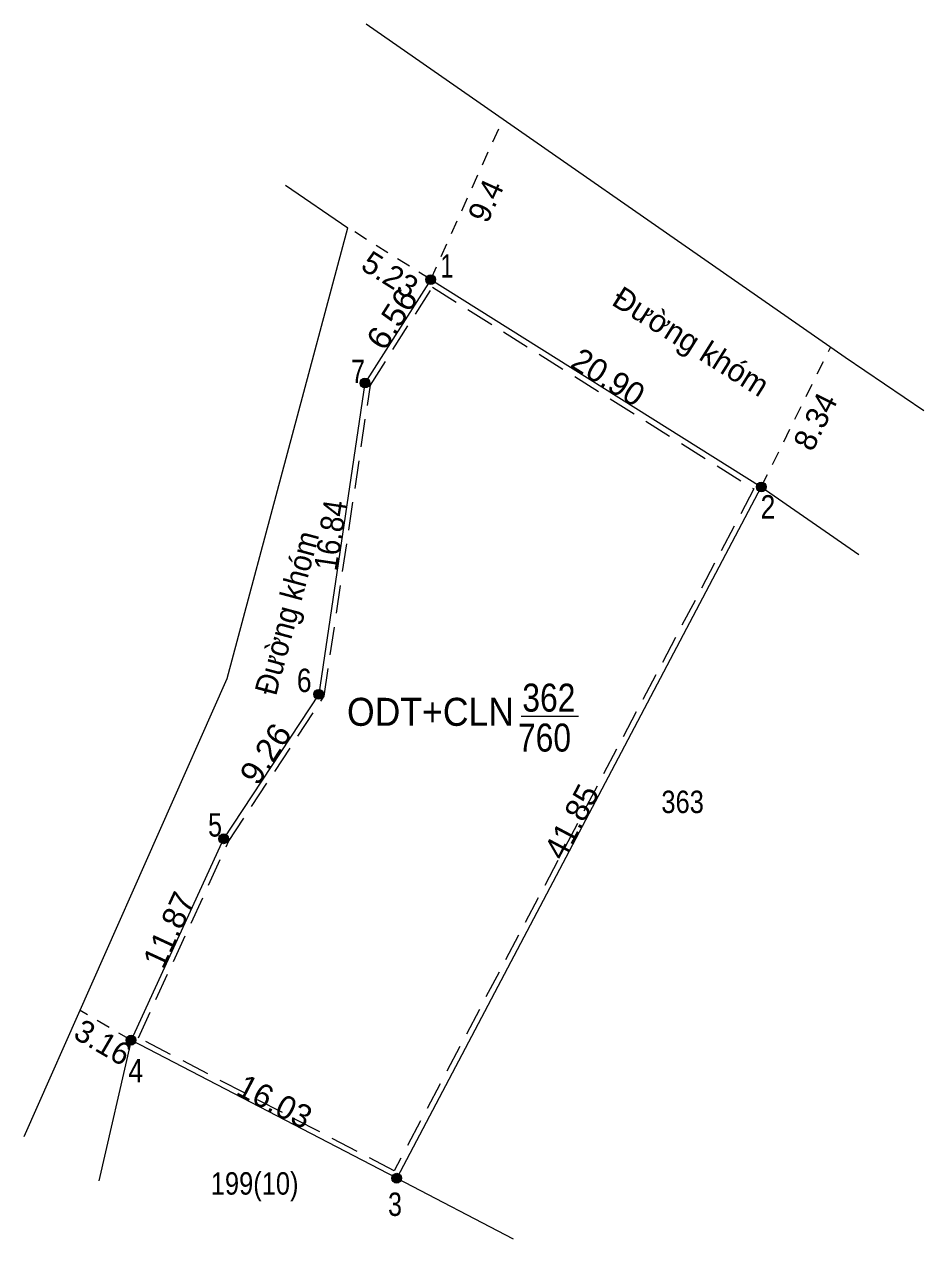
# Model space of a CAD drawing. Header units: metres. Extents: x 536124 to 536685, y 1838965 to 1839111.
# Drawn here: x 536507.6 to 536555.8, y 1839021.7 to 1839086.8 of the extents above; entities that cross this region are included whole.
import ezdxf
from ezdxf.enums import TextEntityAlignment as Align

# ---------------------------------------------------------------- set-up
doc = ezdxf.new("R2010")
doc.units = ezdxf.units.M
doc.header["$LTSCALE"] = 0.5
doc.linetypes.add('MEDIUM_DASHED', pattern=[4.5, 3, -1.5])
doc.linetypes.add('SHORT_DASHED', pattern=[2.7, 1.5, -1.2])
for name, color, linetype, lineweight in [('1', 7, 'MEDIUM_DASHED', 13), ('10', 7, 'Continuous', 13), ('36', 7, 'SHORT_DASHED', 13), ('63', 7, 'Continuous', 13)]:
    doc.layers.add(name, color=color, linetype=linetype, lineweight=lineweight)
doc.layers.add('4', color=7, linetype='Continuous')

msp = doc.modelspace()

# ---------------------------------------------------------------- hatches: boundary and pattern name
at = {"layer": '63'}
for points in [[(536529.6717, 1839073.09, 1), (536529.1483, 1839073.09, 1)], [(536526.1517, 1839067.55, 1), (536525.6283, 1839067.55, 1)], [(536547.3817, 1839061.99, 1), (536546.8583, 1839061.99, 1)], [(536523.6717, 1839050.89, 1), (536523.1483, 1839050.89, 1)], [(536518.5817, 1839043.15, 1), (536518.0583, 1839043.15, 1)], [(536513.6217, 1839032.37, 1), (536513.0983, 1839032.37, 1)], [(536527.8517, 1839024.98, 1), (536527.3283, 1839024.98, 1)]]:
    msp.add_hatch(color=256, dxfattribs=at).paths.add_polyline_path(points)

# ---------------------------------------------------------------- linework, layer by layer
at = {"layer": '1'}
msp.add_lwpolyline([(536529.5, 1839072.68), (536546.72, 1839061.88), (536527.46, 1839025.38), (536513.75, 1839032.5), (536518.58, 1839043), (536523.7, 1839050.78), (536526.18, 1839067.44)], close=True, dxfattribs=at)
at = {"layer": '10'}
for p, q in [((536521.63, 1839078.14), (536524.98, 1839075.87)), ((536518.5, 1839051.74), (536524.98, 1839075.87)), ((536529.41, 1839073.09), (536547.12, 1839061.99)), ((536547.12, 1839061.99), (536552.34, 1839058.37)), ((536507.64, 1839027.21), (536518.5, 1839051.74)), ((536513.36, 1839032.37), (536511.63, 1839024.84)), ((536527.59, 1839024.98), (536513.36, 1839032.37))]:
    msp.add_line(p, q, dxfattribs=at)
for points in [[(536555.82, 1839066.06), (536551.61, 1839068.92), (536525.95, 1839086.76)], [(536529.41, 1839073.09), (536525.89, 1839067.55), (536523.41, 1839050.89), (536518.32, 1839043.15), (536513.36, 1839032.37)], [(536547.12, 1839061.99), (536527.59, 1839024.98), (536533.83, 1839021.74)]]:
    msp.add_lwpolyline(points, dxfattribs=at)
at = {"layer": '36'}
for p, q in [((536529.41, 1839073.09), (536533.28, 1839081.66)), ((536529.41, 1839073.09), (536524.98, 1839075.87)), ((536547.12, 1839061.99), (536550.82, 1839069.46)), ((536513.36, 1839032.37), (536510.63, 1839033.96))]:
    msp.add_line(p, q, dxfattribs=at)
at = {"layer": '36', "linetype": 'Continuous'}
msp.add_line((536534.26, 1839049.72), (536537.32, 1839049.72), dxfattribs=at)
at = {"layer": '63'}
for centre in [(536529.41, 1839073.09), (536525.89, 1839067.55), (536547.12, 1839061.99), (536523.41, 1839050.89), (536518.32, 1839043.15), (536513.36, 1839032.37), (536527.59, 1839024.98)]:
    msp.add_circle(centre, 0.2617, dxfattribs=at)

# ---------------------------------------------------------------- texts
at = {"layer": '36'}
for s, rotation, p in [('9.4', 65.697, (536532.9049, 1839077.0581)), ('5.23', 327.89, (536526.9161, 1839072.8488)), ('Đường khóm', 327.922, (536543.0364, 1839069.2706)), ('8.34', 63.65, (536550.5499, 1839065.2237)), ('3.16', 329.783, (536511.548, 1839031.735))]:
    msp.add_text(s, height=1.2, rotation=rotation, dxfattribs=at).set_placement(p, align=Align.CENTER)
at = {"layer": '36', "width": 0.95}
msp.add_text('Đường khóm', height=1.2, rotation=74.968, dxfattribs=at).set_placement((536522.2862, 1839055.0894), align=Align.CENTER)
at = {"layer": '36', "width": 0.85}
for s, height, p in [('362', 1.5, (536535.74, 1839049.96)), ('760', 1.5, (536535.505, 1839047.82)), ('363', 1.2, (536542.905, 1839044.53)), ('199(10)', 1.2, (536519.98, 1839024.1))]:
    msp.add_text(s, height=height, dxfattribs=at).set_placement(p, align=Align.CENTER)
at = {"layer": '4', "width": 0.95}
msp.add_text('ODT+CLN', height=1.5, dxfattribs=at).set_placement((536529.4, 1839049.2), align=Align.CENTER)
at = {"layer": '63'}
for s, width, p in [(' 1', 0.75, (536530.63, 1839073.2)), (' 7', 0.8, (536525.89, 1839067.55)), (' 2', 0.85, (536547.87, 1839060.3)), (' 6', 0.85, (536523.03, 1839051.01)), (' 5', 0.8, (536518.23, 1839043.27)), (' 4', 0.85, (536514.01, 1839030.12)), (' 3', 0.8, (536527.87, 1839022.96))]:
    msp.add_text(s, height=1.25, dxfattribs=dict(at, width=width)).set_placement(p, align=Align.RIGHT)
for s, rotation, width, p in [('6.56', 57.569, 1.05, (536527.8625, 1839070.6548)), ('16.84', 81.533, 0.9, (536524.661, 1839059.308)), ('9.26', 56.67, 1.05, (536521.0841, 1839047.3616))]:
    msp.add_text(s, height=1.25, rotation=rotation, dxfattribs=dict(at, width=width)).set_placement(p, align=Align.CENTER)
for s, rotation, p in [('20.90', 327.922, (536538.5881, 1839067.3392)), ('41.85', 62.18, (536537.5085, 1839043.7733)), ('11.87', 65.292, (536515.9567, 1839038.0138)), ('16.03', 332.556, (536520.767, 1839028.5304))]:
    msp.add_text(s, height=1.25, rotation=rotation, dxfattribs=at).set_placement(p, align=Align.CENTER)

doc.saveas('drawing.dxf')
